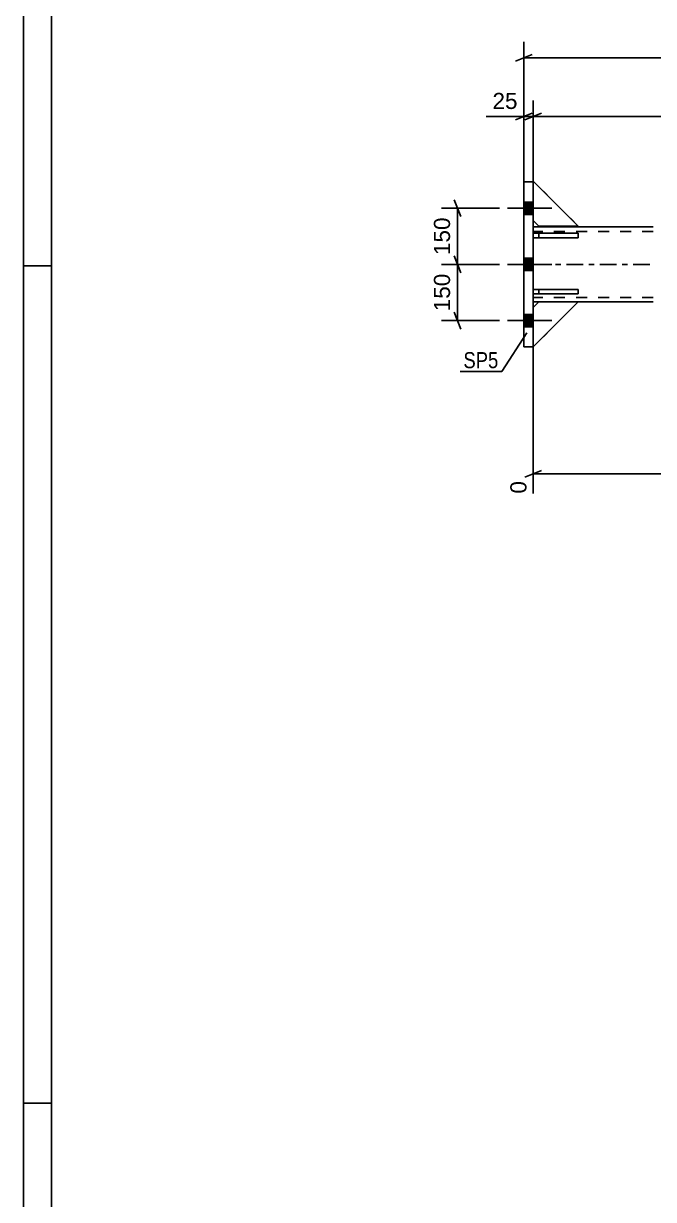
# Model space of a CAD drawing. Header units: millimetres. Extents: x -130 to 1059, y -611 to 230.
# Drawn here: x -130.4 to -18.4, y -479.1 to -269.9 of the extents above; entities that cross this region are included whole.
import ezdxf

# ---------------------------------------------------------------- set-up
doc = ezdxf.new("R2010")
doc.units = ezdxf.units.MM
doc.linetypes.add('DXK_LINE_DOT2', pattern=[3.9198, 1.9599, -1.9599])
doc.linetypes.add('DXK_LINE_DOT3', pattern=[5.9187, 2.979, -0.9799, 0.9799, -0.9799])
doc.styles.add('Arial', font='ARIAL.TTF', dxfattribs={"height": 0.2})
doc.styles.add('Arial Narrow', font='ARIALN.TTF', dxfattribs={"height": 0.2})

# ---------------------------------------------------------------- blocks, each defined once
blk = doc.blocks.new('Unknown-814407902-1163')
at = {"color": 5, "linetype": 'Continuous'}
for p, q in [((-130.44, 229.98), (-130.44, -611.02)), ((-125.44, 224.98), (-125.44, -606.02)), ((-125.44, -313.02), (-130.44, -313.02)), ((-125.44, -462.02), (-130.44, -462.02))]:
    blk.add_line(p, q, dxfattribs=at)
blk = doc.blocks.new('Part-814407902-5554 - 5532')
at = {"color": 2, "linetype": 'Continuous'}
for p, q in [((-18.48, -306.09), (-39.81, -306.09)), ((-39.81, -319.42), (-38.81, -319.42)), ((-18.48, -319.42), (-31.81, -319.42))]:
    blk.add_line(p, q, dxfattribs=at)
at = {"color": 7, "linetype": 'DXK_LINE_DOT2'}
for p, q in [((-39.81, -319.42), (-39.81, -306.09)), ((-18.48, -306.89), (-39.81, -306.89)), ((-18.48, -318.62), (-39.81, -318.62)), ((-31.81, -319.42), (-38.81, -319.42))]:
    blk.add_line(p, q, dxfattribs=at)
at = {"color": 7, "linetype": 'DXK_LINE_DOT3'}
blk.add_line((-39.81, -312.76), (-18.48, -312.76), dxfattribs=at)
blk = doc.blocks.new('Bolt-814407902-5702 - 5532')
at = {"linetype": 'Continuous'}
for points in [[(-39.81, -303.86), (-39.81, -301.66), (-41.48, -301.66), (-41.48, -303.86)], [(-39.81, -303.86), (-39.81, -301.66), (-41.48, -301.66), (-41.48, -303.86)], [(-39.81, -303.86), (-39.81, -301.66), (-41.48, -301.66), (-41.48, -303.86)], [(-39.81, -303.86), (-39.81, -301.66), (-41.48, -301.66), (-41.48, -303.86)], [(-39.81, -313.86), (-39.81, -311.66), (-41.48, -311.66), (-41.48, -313.86)], [(-39.81, -313.86), (-39.81, -311.66), (-41.48, -311.66), (-41.48, -313.86)], [(-39.81, -323.86), (-39.81, -321.66), (-41.48, -321.66), (-41.48, -323.86)], [(-39.81, -323.86), (-39.81, -321.66), (-41.48, -321.66), (-41.48, -323.86)], [(-39.81, -323.86), (-39.81, -321.66), (-41.48, -321.66), (-41.48, -323.86)], [(-39.81, -323.86), (-39.81, -321.66), (-41.48, -321.66), (-41.48, -323.86)]]:
    blk.add_hatch(color=1, dxfattribs=at).paths.add_polyline_path(points)
at = {"color": 1, "linetype": 'Continuous'}
for p, q in [((-44.41, -302.76), (-36.48, -302.76)), ((-44.41, -302.76), (-36.48, -302.76)), ((-44.41, -302.76), (-36.48, -302.76)), ((-44.41, -302.76), (-36.48, -302.76)), ((-41.48, -301.66), (-39.81, -301.66)), ((-41.48, -301.66), (-39.81, -301.66)), ((-41.48, -301.66), (-39.81, -301.66)), ((-41.48, -301.66), (-39.81, -301.66)), ((-41.48, -303.86), (-39.81, -303.86)), ((-41.48, -303.86), (-39.81, -303.86)), ((-41.48, -303.86), (-39.81, -303.86)), ((-41.48, -303.86), (-39.81, -303.86)), ((-41.48, -311.66), (-39.81, -311.66)), ((-41.48, -311.66), (-39.81, -311.66)), ((-44.41, -312.76), (-36.48, -312.76)), ((-44.41, -312.76), (-36.48, -312.76)), ((-41.48, -313.86), (-39.81, -313.86)), ((-41.48, -313.86), (-39.81, -313.86)), ((-41.48, -321.66), (-39.81, -321.66)), ((-41.48, -321.66), (-39.81, -321.66)), ((-41.48, -321.66), (-39.81, -321.66)), ((-41.48, -321.66), (-39.81, -321.66)), ((-44.41, -322.76), (-36.48, -322.76)), ((-44.41, -322.76), (-36.48, -322.76)), ((-44.41, -322.76), (-36.48, -322.76)), ((-44.41, -322.76), (-36.48, -322.76)), ((-41.48, -323.86), (-39.81, -323.86)), ((-41.48, -323.86), (-39.81, -323.86)), ((-41.48, -323.86), (-39.81, -323.86)), ((-41.48, -323.86), (-39.81, -323.86))]:
    blk.add_line(p, q, dxfattribs=at)
blk = doc.blocks.new('Part-814407902-5563 - 5532')
at = {"color": 2, "linetype": 'Continuous'}
for p, q in [((-39.81, -307.21), (-31.81, -307.21)), ((-39.81, -308.01), (-39.81, -307.21)), ((-31.81, -307.21), (-31.81, -308.01)), ((-31.81, -308.01), (-39.81, -308.01))]:
    blk.add_line(p, q, dxfattribs=at)
at = {"color": 7, "linetype": 'DXK_LINE_DOT2'}
blk.add_line((-38.81, -308.01), (-38.81, -307.21), dxfattribs=at)
blk = doc.blocks.new('Part-814407902-5564 - 5532')
at = {"color": 2, "linetype": 'Continuous'}
for p, q in [((-39.81, -317.21), (-31.81, -317.21)), ((-39.81, -318.01), (-39.81, -317.21)), ((-31.81, -318.01), (-39.81, -318.01)), ((-31.81, -317.21), (-31.81, -318.01))]:
    blk.add_line(p, q, dxfattribs=at)
at = {"color": 7, "linetype": 'DXK_LINE_DOT2'}
blk.add_line((-38.81, -318.01), (-38.81, -317.21), dxfattribs=at)
blk = doc.blocks.new('Part-814407902-5567 - 5532')
at = {"color": 2, "linetype": 'Continuous'}
for p, q in [((-39.81, -320.42), (-38.81, -319.42)), ((-31.81, -319.42), (-39.81, -327.42)), ((-38.81, -319.42), (-31.81, -319.42))]:
    blk.add_line(p, q, dxfattribs=at)
at = {"color": 7, "linetype": 'DXK_LINE_DOT2'}
blk.add_line((-39.81, -327.42), (-39.81, -320.42), dxfattribs=at)
blk = doc.blocks.new('Part-814407902-5639 - 5532')
at = {"color": 7, "linetype": 'DXK_LINE_DOT2'}
for p, q in [((-31.81, -307.21), (-39.81, -307.21)), ((-39.81, -307.21), (-39.81, -308.01)), ((-38.81, -308.01), (-38.81, -307.21)), ((-31.81, -308.01), (-31.81, -307.21)), ((-39.81, -308.01), (-31.81, -308.01))]:
    blk.add_line(p, q, dxfattribs=at)
blk = doc.blocks.new('Part-814407902-5570 - 5532')
at = {"color": 7, "linetype": 'DXK_LINE_DOT2'}
for p, q in [((-39.81, -320.42), (-38.81, -319.42)), ((-31.81, -319.42), (-39.81, -327.42)), ((-38.81, -319.42), (-31.81, -319.42)), ((-39.81, -327.42), (-39.81, -320.42))]:
    blk.add_line(p, q, dxfattribs=at)
blk = doc.blocks.new('Part-814407902-5573 - 5532')
at = {"color": 7, "linetype": 'DXK_LINE_DOT2'}
for p, q in [((-39.81, -320.42), (-38.81, -319.42)), ((-31.81, -319.42), (-39.81, -327.42)), ((-38.81, -319.42), (-31.81, -319.42)), ((-39.81, -327.42), (-39.81, -320.42))]:
    blk.add_line(p, q, dxfattribs=at)
blk = doc.blocks.new('Part-814407902-5576 - 5532')
at = {"color": 2, "linetype": 'Continuous'}
for p, q in [((-31.81, -305.94), (-39.81, -297.94)), ((-39.81, -297.94), (-39.81, -298.09)), ((-39.81, -304.94), (-38.81, -305.94)), ((-38.81, -305.94), (-31.81, -305.94))]:
    blk.add_line(p, q, dxfattribs=at)
at = {"color": 7, "linetype": 'DXK_LINE_DOT2'}
blk.add_line((-39.81, -298.09), (-39.81, -304.94), dxfattribs=at)
blk = doc.blocks.new('Part-814407902-5579 - 5532')
at = {"color": 7, "linetype": 'DXK_LINE_DOT2'}
for p, q in [((-31.81, -305.94), (-39.81, -297.94)), ((-39.81, -297.94), (-39.81, -304.94)), ((-39.81, -304.94), (-38.81, -305.94)), ((-38.81, -305.94), (-31.81, -305.94))]:
    blk.add_line(p, q, dxfattribs=at)
blk = doc.blocks.new('Part-814407902-5582 - 5532')
at = {"color": 7, "linetype": 'DXK_LINE_DOT2'}
for p, q in [((-31.81, -305.94), (-39.81, -297.94)), ((-39.81, -297.94), (-39.81, -304.94)), ((-39.81, -304.94), (-38.81, -305.94)), ((-38.81, -305.94), (-31.81, -305.94))]:
    blk.add_line(p, q, dxfattribs=at)
blk = doc.blocks.new('Part-814407902-5640 - 5532')
at = {"color": 7, "linetype": 'DXK_LINE_DOT2'}
for p, q in [((-31.81, -317.21), (-39.81, -317.21)), ((-39.81, -317.21), (-39.81, -318.01)), ((-39.81, -318.01), (-31.81, -318.01)), ((-38.81, -318.01), (-38.81, -317.21)), ((-31.81, -318.01), (-31.81, -317.21))]:
    blk.add_line(p, q, dxfattribs=at)
blk = doc.blocks.new('Part-814407902-5663 - 5532')
at = {"color": 2, "linetype": 'Continuous'}
for p, q in [((-41.48, -298.09), (-39.81, -298.09)), ((-41.48, -327.42), (-41.48, -298.09)), ((-39.81, -298.09), (-39.81, -327.42)), ((-39.81, -327.42), (-41.48, -327.42))]:
    blk.add_line(p, q, dxfattribs=at)
blk = doc.blocks.new('StraightDimension-814407902-5861 - 5532')
at = {"color": 7, "linetype": 'Continuous'}
for p, q in [((-39.81, -320.42), (-39.81, -353.54)), ((74.13, -335.01), (74.13, -360.21)), ((-38.31, -349.42), (-41.31, -350.62)), ((72.63, -350.62), (75.63, -349.42)), ((-39.81, -350.02), (74.13, -350.02))]:
    blk.add_line(p, q, dxfattribs=at)
at = {"color": 0}
blk.add_wipeout([(22.21, -349.27), (22.21, -345.07), (12.11, -345.07), (12.11, -349.27)], dxfattribs=at)
at = {"color": 0, "linetype": 'Continuous'}
for points in [[(-40.41, -350.72), (-44.61, -350.72), (-44.61, -354.14), (-40.41, -354.14)], [(73.53, -350.72), (69.33, -350.72), (69.33, -360.81), (73.53, -360.81)]]:
    blk.add_wipeout(points, dxfattribs=at)
at = {"color": 3, "style": 'Arial'}
blk.add_text('2471', height=2.865, dxfattribs=at).set_placement((12.71, -348.67))
at = {"color": 3, "linetype": 'Continuous', "style": 'Arial'}
for s, height, p in [('0', 2.87, (-41.01, -353.54)), ('2471', 2.865, (72.93, -360.21))]:
    blk.add_text(s, height=height, rotation=90.0002, dxfattribs=at).set_placement(p)
blk = doc.blocks.new('StraightDimension-814407902-14647 - 5532')
at = {"color": 7, "linetype": 'Continuous'}
for p, q in [((-39.81, -326.42), (-39.81, -283.6)), ((-38.31, -285.85), (-41.31, -287.05)), ((-39.81, -286.45), (881.02, -286.45))]:
    blk.add_line(p, q, dxfattribs=at)
blk = doc.blocks.new('StraightDimension-814407902-14648 - 5532')
at = {"color": 7, "linetype": 'Continuous'}
for p, q in [((-41.48, -326.42), (-41.48, -283.6)), ((-39.81, -326.42), (-39.81, -283.6)), ((-42.98, -287.05), (-39.98, -285.85)), ((-41.48, -286.45), (-39.81, -286.45)), ((-38.31, -285.85), (-41.31, -287.05))]:
    blk.add_line(p, q, dxfattribs=at)
at = {"color": 0}
blk.add_wipeout([(-42, -285.7), (-42, -281.5), (-47.65, -281.5), (-47.65, -285.7)], dxfattribs=at)
at = {"color": 7, "linetype": 'Continuous'}
blk.add_line((-41.48, -286.45), (-48.17, -286.45), dxfattribs=at)
blk.add_line((-41.48, -286.45), (-48.17, -286.45), dxfattribs=at)
at = {"color": 3, "style": 'Arial'}
blk.add_text('25', height=2.865, dxfattribs=at).set_placement((-47.05, -285.1))
blk = doc.blocks.new('StraightDimension-814407902-34916 - 5532')
at = {"color": 7, "linetype": 'Continuous'}
for p, q in [((-41.48, -326.42), (-41.48, -273.13)), ((-39.98, -275.38), (-42.98, -276.58)), ((-41.48, -275.98), (882.69, -275.98))]:
    blk.add_line(p, q, dxfattribs=at)
blk = doc.blocks.new('StraightDimension-814407902-41668 - 5532')
at = {"color": 7, "linetype": 'Continuous'}
for p, q in [((-53.85, -311.26), (-52.65, -314.26)), ((-45.81, -312.76), (-56.1, -312.76)), ((-53.25, -322.76), (-53.25, -312.76)), ((-52.65, -324.26), (-53.85, -321.26)), ((-45.81, -322.76), (-56.1, -322.76))]:
    blk.add_line(p, q, dxfattribs=at)
at = {"color": 0}
blk.add_wipeout([(-54, -313.82), (-58.2, -313.82), (-58.2, -321.69), (-54, -321.69)], dxfattribs=at)
at = {"color": 3, "style": 'Arial'}
blk.add_text('150', height=2.865, rotation=90.0002, dxfattribs=at).set_placement((-54.6, -321.09))
blk = doc.blocks.new('StraightDimension-814407902-41670 - 5532')
at = {"color": 7, "linetype": 'Continuous'}
for p, q in [((-53.85, -301.26), (-52.65, -304.26)), ((-45.81, -302.76), (-56.1, -302.76)), ((-53.25, -312.76), (-53.25, -302.76)), ((-52.65, -314.26), (-53.85, -311.26)), ((-45.81, -312.76), (-56.1, -312.76))]:
    blk.add_line(p, q, dxfattribs=at)
at = {"color": 0}
blk.add_wipeout([(-54, -303.82), (-58.2, -303.82), (-58.2, -311.69), (-54, -311.69)], dxfattribs=at)
at = {"color": 3, "style": 'Arial'}
blk.add_text('150', height=2.865, rotation=90.0002, dxfattribs=at).set_placement((-54.6, -311.09))
blk = doc.blocks.new('Mark-814407902-5659 - 5532')
at = {"color": 0}
blk.add_wipeout([(-46.01, -331.22), (-46.01, -328.22), (-52.22, -328.22), (-52.22, -331.22)], dxfattribs=at)
blk.add_wipeout([(-46.01, -331.22), (-46.01, -328.22), (-52.22, -328.22), (-52.22, -331.22)], dxfattribs=at)
at = {"color": 30, "linetype": 'Continuous'}
for p in [(-40.93, -324.92), (-52.82, -331.82)]:
    blk.add_line(p, (-45.41, -331.82), dxfattribs=at)
at = {"color": 3, "style": 'Arial Narrow'}
blk.add_text('SP5', height=2.863, dxfattribs=at).set_placement((-52.22, -331.22))

msp = doc.modelspace()

# ---------------------------------------------------------------- block references
for name in ['Unknown-814407902-1163', 'Part-814407902-5663 - 5532', 'Part-814407902-5576 - 5532', 'Part-814407902-5579 - 5532', 'Part-814407902-5582 - 5532', 'Bolt-814407902-5702 - 5532', 'Part-814407902-5554 - 5532', 'Part-814407902-5563 - 5532', 'Part-814407902-5639 - 5532', 'Part-814407902-5564 - 5532', 'Part-814407902-5640 - 5532', 'Part-814407902-5567 - 5532', 'Part-814407902-5570 - 5532', 'Part-814407902-5573 - 5532']:
    msp.add_blockref(name, (0, 0))

# ---------------------------------------------------------------- next in the draw order: block references
msp.add_blockref('StraightDimension-814407902-5861 - 5532', (0, 0))

# ---------------------------------------------------------------- next in the draw order: block references
msp.add_blockref('StraightDimension-814407902-14647 - 5532', (0, 0))

# ---------------------------------------------------------------- next in the draw order: block references
msp.add_blockref('StraightDimension-814407902-14648 - 5532', (0, 0))

# ---------------------------------------------------------------- next in the draw order: block references
for name in ['StraightDimension-814407902-34916 - 5532', 'StraightDimension-814407902-41668 - 5532']:
    msp.add_blockref(name, (0, 0))

# ---------------------------------------------------------------- next in the draw order: block references
for name in ['StraightDimension-814407902-41670 - 5532', 'Mark-814407902-5659 - 5532']:
    msp.add_blockref(name, (0, 0))

doc.saveas('drawing.dxf')
